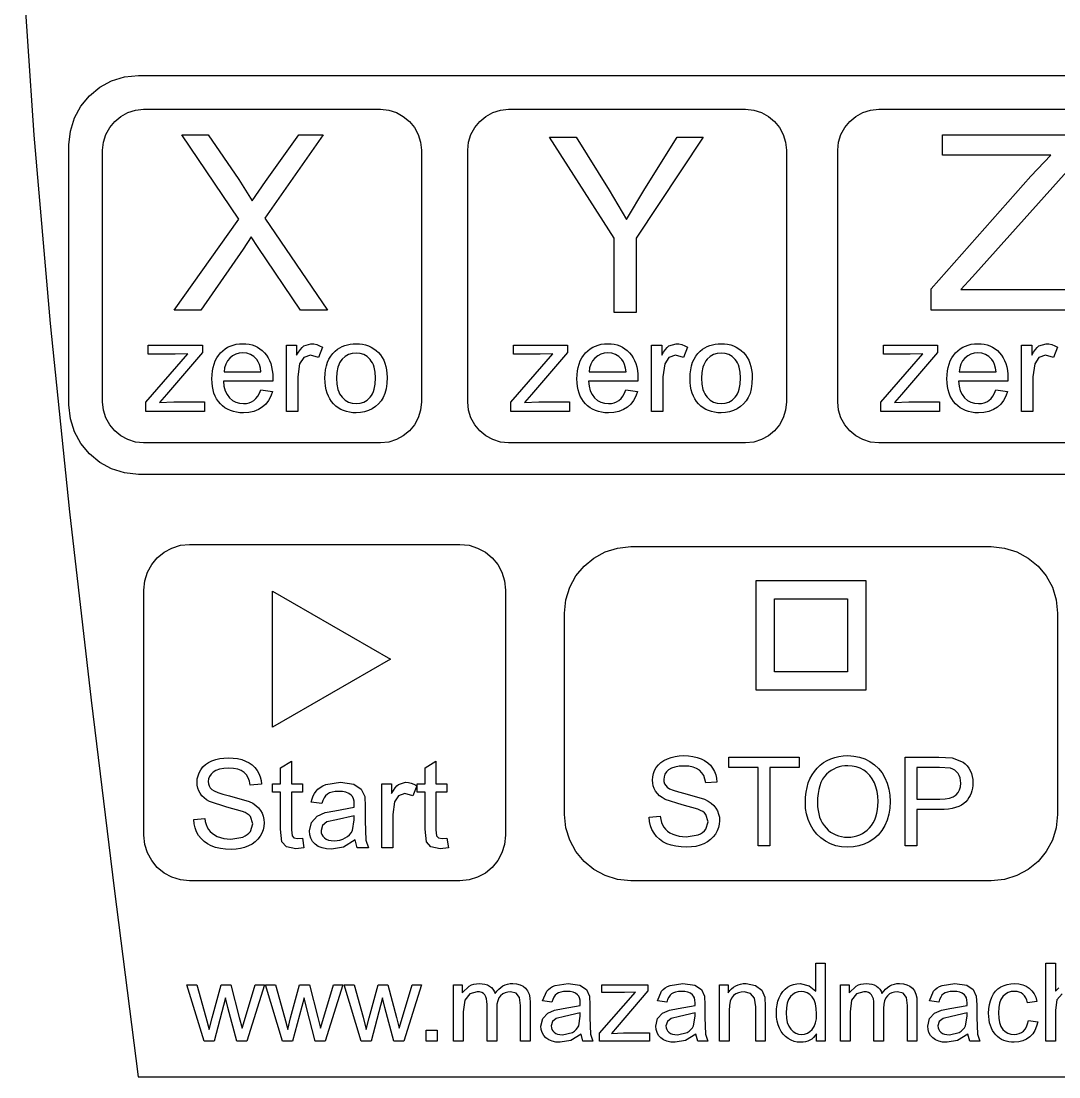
# Model space of a CAD drawing. Extents: x -39 to 30, y -68 to 61.
# Drawn here: x -38.46 to 6.11, y -68.46 to -23.09 of the extents above; entities that cross this region are included whole.
import ezdxf

# ---------------------------------------------------------------- set-up
doc = ezdxf.new("R2010")
doc.units = 0
doc.layers.add('LAYER_1', color=7, linetype='CONTINUOUS')

msp = doc.modelspace()

# ---------------------------------------------------------------- linework, layer by layer
at = {"layer": 'LAYER_1', "color": 250}
msp.add_lwpolyline([(-38.4561, -19.8948), (-37.9136, -27.9886), (-37.21, -36.0823), (-36.3775, -44.1761), (-35.4483, -52.2698), (-34.4547, -60.3636), (-33.4288, -68.4573), (24.5712, -68.4573), (25.5971, -60.3636), (26.5907, -52.2698), (27.5199, -44.1761), (28.3524, -36.0823), (29.056, -27.9886), (29.5985, -19.8948)], dxfattribs=at)
at = {"layer": 'LAYER_1', "color": 253}
msp.add_lwpolyline([(24.7188, -42.5687), (-33.413, -42.5687), (-34.0138, -42.5077), (-34.5742, -42.3328), (-35.0821, -42.0562), (-35.5251, -41.6903), (-35.891, -41.2473), (-36.1675, -40.7395), (-36.3425, -40.179), (-36.4035, -39.5783), (-36.4035, -28.4157), (-36.3425, -27.815), (-36.1675, -27.2546), (-35.891, -26.7467), (-35.5251, -26.3037), (-35.0821, -25.9378), (-34.5742, -25.6613), (-34.0138, -25.4863), (-33.413, -25.4253), (-33.413, -25.4253), (24.7188, -25.4253)], dxfattribs=at)
at = {"layer": 'LAYER_1', "color": 140}
for points in [[(-33.1972, -26.8836), (-23.0232, -26.8836), (-22.6702, -26.9195), (-22.3409, -27.0222), (-22.0425, -27.1848), (-21.7822, -27.3998), (-21.5672, -27.6601), (-21.4046, -27.9585), (-21.3019, -28.2878), (-21.266, -28.6408), (-21.266, -39.4565), (-21.3019, -39.8095), (-21.4046, -40.1388), (-21.5672, -40.4373), (-21.7822, -40.6976), (-22.0425, -40.9126), (-22.3409, -41.0751), (-22.6702, -41.1779), (-23.0232, -41.2138), (-33.1972, -41.2138), (-33.5502, -41.1779), (-33.8796, -41.0751), (-34.178, -40.9126), (-34.4383, -40.6976), (-34.6533, -40.4373), (-34.8159, -40.1388), (-34.9186, -39.8095), (-34.9545, -39.4565), (-34.9545, -28.6408), (-34.9186, -28.2878), (-34.8159, -27.9585), (-34.6533, -27.6601), (-34.4383, -27.3998), (-34.178, -27.1848), (-33.8796, -27.0222), (-33.5502, -26.9195), (-33.1972, -26.8836)], [(-17.5188, -26.8836), (-7.3448, -26.8836), (-6.9918, -26.9195), (-6.6625, -27.0222), (-6.364, -27.1848), (-6.1037, -27.3998), (-5.8887, -27.6601), (-5.7262, -27.9585), (-5.6234, -28.2878), (-5.5875, -28.6408), (-5.5875, -39.4565), (-5.6234, -39.8095), (-5.7262, -40.1388), (-5.8887, -40.4373), (-6.1037, -40.6976), (-6.364, -40.9126), (-6.6625, -41.0751), (-6.9918, -41.1779), (-7.3448, -41.2138), (-17.5188, -41.2138), (-17.8718, -41.1779), (-18.2011, -41.0751), (-18.4996, -40.9126), (-18.7599, -40.6976), (-18.9749, -40.4373), (-19.1374, -40.1388), (-19.2402, -39.8095), (-19.2761, -39.4565), (-19.2761, -28.6408), (-19.2402, -28.2878), (-19.1374, -27.9585), (-18.9749, -27.6601), (-18.7599, -27.3998), (-18.4996, -27.1848), (-18.2011, -27.0222), (-17.8718, -26.9195), (-17.5188, -26.8836)]]:
    msp.add_lwpolyline(points, close=True, dxfattribs=at)
msp.add_lwpolyline([(8.5476, -41.2138), (-1.6264, -41.2138), (-1.9794, -41.1779), (-2.3088, -41.0751), (-2.6072, -40.9126), (-2.8675, -40.6976), (-3.0825, -40.4373), (-3.2451, -40.1388), (-3.3478, -39.8095), (-3.3837, -39.4565), (-3.3837, -28.6408), (-3.3478, -28.2878), (-3.2451, -27.9585), (-3.0825, -27.6601), (-2.8675, -27.3998), (-2.6072, -27.1848), (-2.3088, -27.0222), (-1.9794, -26.9195), (-1.6264, -26.8836), (-1.6264, -26.8836), (8.5476, -26.8836)], dxfattribs=at)
at = {"layer": 'LAYER_1', "color": 250}
for points in [[(-31.887, -35.5123), (-29.1061, -31.6025), (-31.5553, -27.9768), (-30.4212, -27.9768), (-29.1096, -29.9045), (-28.5383, -30.8219), (-27.9653, -29.9817), (-26.528, -27.9768), (-25.4845, -27.9768), (-27.9838, -31.5586), (-25.2935, -35.5123), (-26.4627, -35.5123), (-28.2786, -32.8251), (-28.5735, -32.369), (-28.9186, -32.8987), (-30.7429, -35.5123), (-31.887, -35.5123)], [(-12.9886, -35.6096), (-12.9886, -32.4172), (-15.7586, -28.0741), (-14.6145, -28.0741), (-13.1944, -30.3544), (-12.4601, -31.6226), (-11.6656, -30.2948), (-10.2739, -28.0741), (-9.1649, -28.0741), (-12.0352, -32.4172), (-12.0352, -35.6096), (-12.9886, -35.6096)], [(0.6324, -35.511), (0.6324, -34.5901), (4.9037, -29.7594), (5.7716, -28.8596), (1.1216, -28.8596), (1.1216, -27.9755), (7.0861, -27.9755), (7.0861, -28.8596), (2.4011, -34.0867), (1.9002, -34.627), (7.2259, -34.627), (7.2259, -35.511), (0.6324, -35.511)], [(-33.1046, -39.8635), (-33.1046, -39.4701), (-31.3006, -37.3881), (-31.8412, -37.4045), (-32.9948, -37.4045), (-32.9948, -37.0148), (-30.673, -37.0148), (-30.673, -37.3322), (-32.2172, -39.1381), (-32.5127, -39.4738), (-31.9034, -39.4464), (-30.5852, -39.4464), (-30.5852, -39.8635), (-33.1046, -39.8635)], [(-28.1619, -38.9414), (-27.6624, -39.0072), (-27.7334, -39.2127), (-27.8297, -39.394), (-27.9512, -39.5509), (-28.0979, -39.6833), (-28.2681, -39.7884), (-28.4603, -39.8636), (-28.6746, -39.9088), (-28.9111, -39.9239), (-29.0628, -39.9179), (-29.2065, -39.8999), (-29.3421, -39.8699), (-29.4696, -39.8278), (-29.5891, -39.7738), (-29.7005, -39.7078), (-29.8038, -39.6297), (-29.8991, -39.5397), (-29.9846, -39.4391), (-30.0588, -39.3287), (-30.1215, -39.2086), (-30.1728, -39.0788), (-30.2128, -38.9393), (-30.2413, -38.7902), (-30.2584, -38.6313), (-30.2641, -38.4629), (-30.2584, -38.2888), (-30.2411, -38.1247), (-30.2123, -37.9706), (-30.172, -37.8265), (-30.1202, -37.6924), (-30.0568, -37.5683), (-29.9819, -37.4544), (-29.8954, -37.3505), (-29.7997, -37.2576), (-29.6972, -37.1771), (-29.5877, -37.109), (-29.4715, -37.0533), (-29.3483, -37.01), (-29.2183, -36.9791), (-29.0814, -36.9606), (-28.9377, -36.9544), (-28.7986, -36.9604), (-28.666, -36.9786), (-28.5399, -37.0089), (-28.4203, -37.0513), (-28.3073, -37.1058), (-28.2008, -37.1725), (-28.1008, -37.2513), (-28.0073, -37.3423), (-27.9227, -37.4443), (-27.8493, -37.5562), (-27.7873, -37.6779), (-27.7364, -37.8096), (-27.6969, -37.951), (-27.6686, -38.1024), (-27.6517, -38.2635), (-27.646, -38.4346), (-27.6487, -38.5627), (-29.7701, -38.5627), (-29.7433, -38.7831), (-29.6903, -38.9762), (-29.6108, -39.1418), (-29.5048, -39.2799), (-29.3786, -39.3886), (-29.2375, -39.4664), (-29.0816, -39.5131), (-28.9111, -39.5287), (-28.7835, -39.5199), (-28.6656, -39.4937), (-28.5575, -39.4499), (-28.4592, -39.3887), (-28.3702, -39.3083), (-28.291, -39.2069), (-28.2216, -39.0846), (-28.1619, -38.9414)], [(-27.0577, -39.8635), (-27.0577, -37.0148), (-26.6241, -37.0148), (-26.6241, -37.4512), (-26.5426, -37.3124), (-26.4643, -37.1995), (-26.3889, -37.1124), (-26.3167, -37.0514), (-26.0066, -36.9544), (-25.884, -36.964), (-25.7603, -36.9927), (-25.6356, -37.0405), (-25.5099, -37.1072), (-25.6819, -37.5527), (-26.0332, -37.4539), (-26.3158, -37.5491), (-26.4942, -37.8125), (-26.5747, -38.3751), (-26.5747, -39.8635), (-27.0577, -39.8635)], [(-25.4056, -38.4392), (-25.3987, -38.2483), (-25.3781, -38.0702), (-25.3438, -37.9049), (-25.2957, -37.7523), (-25.2338, -37.6126), (-25.1582, -37.4856), (-25.0688, -37.3714), (-24.9656, -37.27), (-24.8714, -37.196), (-24.7721, -37.1319), (-24.6677, -37.0777), (-24.5583, -37.0333), (-24.4437, -36.9988), (-24.3242, -36.9741), (-24.1996, -36.9593), (-24.07, -36.9544), (-23.9268, -36.9604), (-23.7902, -36.9784), (-23.6603, -37.0084), (-23.537, -37.0505), (-23.4203, -37.1045), (-23.3103, -37.1706), (-23.207, -37.2486), (-23.1103, -37.3387), (-23.0231, -37.439), (-22.9475, -37.5486), (-22.8836, -37.6674), (-22.8312, -37.7954), (-22.7904, -37.9325), (-22.7613, -38.0789), (-22.7438, -38.2343), (-22.738, -38.3989), (-22.7483, -38.6586), (-22.7792, -38.8889), (-22.8306, -39.0899), (-22.9027, -39.2616), (-22.9945, -39.41), (-23.1051, -39.5408), (-23.2345, -39.6542), (-23.3829, -39.7501), (-23.5438, -39.8262), (-23.7121, -39.8805), (-23.8875, -39.9131), (-24.07, -39.9239), (-24.216, -39.9179), (-24.3547, -39.9), (-24.4863, -39.8702), (-24.6107, -39.8284), (-24.728, -39.7746), (-24.8381, -39.7089), (-24.9411, -39.6312), (-25.0369, -39.5415), (-25.1234, -39.4405), (-25.1983, -39.329), (-25.2617, -39.207), (-25.3135, -39.0744), (-25.3538, -38.9313), (-25.3826, -38.7778), (-25.3999, -38.6137), (-25.4056, -38.4392)], [(-17.4261, -39.8635), (-17.4261, -39.4701), (-15.6221, -37.3881), (-16.1627, -37.4045), (-17.3163, -37.4045), (-17.3163, -37.0148), (-14.9945, -37.0148), (-14.9945, -37.3322), (-16.5387, -39.1381), (-16.8342, -39.4738), (-16.2249, -39.4464), (-14.9067, -39.4464), (-14.9067, -39.8635), (-17.4261, -39.8635)], [(-12.4834, -38.9414), (-11.9839, -39.0072), (-12.0549, -39.2127), (-12.1512, -39.394), (-12.2727, -39.5509), (-12.4194, -39.6833), (-12.5896, -39.7884), (-12.7818, -39.8636), (-12.9961, -39.9088), (-13.2326, -39.9239), (-13.3843, -39.9179), (-13.528, -39.8999), (-13.6636, -39.8699), (-13.7911, -39.8278), (-13.9106, -39.7738), (-14.022, -39.7078), (-14.1253, -39.6297), (-14.2206, -39.5397), (-14.3061, -39.4391), (-14.3803, -39.3287), (-14.443, -39.2086), (-14.4943, -39.0788), (-14.5343, -38.9393), (-14.5628, -38.7902), (-14.5799, -38.6313), (-14.5856, -38.4629), (-14.5799, -38.2888), (-14.5626, -38.1247), (-14.5338, -37.9706), (-14.4935, -37.8265), (-14.4417, -37.6924), (-14.3783, -37.5683), (-14.3034, -37.4544), (-14.2169, -37.3505), (-14.1212, -37.2576), (-14.0187, -37.1771), (-13.9092, -37.109), (-13.793, -37.0533), (-13.6698, -37.01), (-13.5398, -36.9791), (-13.4029, -36.9606), (-13.2592, -36.9544), (-13.1201, -36.9604), (-12.9875, -36.9786), (-12.8614, -37.0089), (-12.7418, -37.0513), (-12.6288, -37.1058), (-12.5223, -37.1725), (-12.4223, -37.2513), (-12.3288, -37.3423), (-12.2442, -37.4443), (-12.1708, -37.5562), (-12.1088, -37.6779), (-12.0579, -37.8096), (-12.0184, -37.951), (-11.9901, -38.1024), (-11.9732, -38.2635), (-11.9675, -38.4346), (-11.9702, -38.5627), (-14.0916, -38.5627), (-14.0648, -38.7831), (-14.0118, -38.9762), (-13.9323, -39.1418), (-13.8263, -39.2799), (-13.7001, -39.3886), (-13.559, -39.4664), (-13.4031, -39.5131), (-13.2326, -39.5287), (-13.105, -39.5199), (-12.9871, -39.4937), (-12.879, -39.4499), (-12.7807, -39.3887), (-12.6917, -39.3083), (-12.6125, -39.2069), (-12.5431, -39.0846), (-12.4834, -38.9414)], [(-11.3792, -39.8635), (-11.3792, -37.0148), (-10.9456, -37.0148), (-10.9456, -37.4512), (-10.8641, -37.3124), (-10.7858, -37.1995), (-10.7104, -37.1124), (-10.6382, -37.0514), (-10.3281, -36.9544), (-10.2055, -36.964), (-10.0818, -36.9927), (-9.9571, -37.0405), (-9.8314, -37.1072), (-10.0034, -37.5527), (-10.3547, -37.4539), (-10.6373, -37.5491), (-10.8157, -37.8125), (-10.8962, -38.3751), (-10.8962, -39.8635), (-11.3792, -39.8635)], [(-9.7271, -38.4392), (-9.7202, -38.2483), (-9.6996, -38.0702), (-9.6653, -37.9049), (-9.6172, -37.7523), (-9.5553, -37.6126), (-9.4797, -37.4856), (-9.3903, -37.3714), (-9.2871, -37.27), (-9.1929, -37.196), (-9.0936, -37.1319), (-8.9892, -37.0777), (-8.8798, -37.0333), (-8.7652, -36.9988), (-8.6457, -36.9741), (-8.5211, -36.9593), (-8.3915, -36.9544), (-8.2483, -36.9604), (-8.1117, -36.9784), (-7.9818, -37.0084), (-7.8585, -37.0505), (-7.7418, -37.1045), (-7.6318, -37.1706), (-7.5285, -37.2486), (-7.4318, -37.3387), (-7.3446, -37.439), (-7.269, -37.5486), (-7.2051, -37.6674), (-7.1527, -37.7954), (-7.1119, -37.9325), (-7.0828, -38.0789), (-7.0653, -38.2343), (-7.0595, -38.3989), (-7.0698, -38.6586), (-7.1007, -38.8889), (-7.1521, -39.0899), (-7.2242, -39.2616), (-7.316, -39.41), (-7.4266, -39.5408), (-7.556, -39.6542), (-7.7044, -39.7501), (-7.8653, -39.8262), (-8.0336, -39.8805), (-8.209, -39.9131), (-8.3915, -39.9239), (-8.5375, -39.9179), (-8.6762, -39.9), (-8.8078, -39.8702), (-8.9322, -39.8284), (-9.0495, -39.7746), (-9.1596, -39.7089), (-9.2626, -39.6312), (-9.3584, -39.5415), (-9.4449, -39.4405), (-9.5198, -39.329), (-9.5832, -39.207), (-9.635, -39.0744), (-9.6753, -38.9313), (-9.7041, -38.7778), (-9.7214, -38.6137), (-9.7271, -38.4392)], [(-1.5338, -39.8635), (-1.5338, -39.4701), (0.2702, -37.3881), (-0.2704, -37.4045), (-1.424, -37.4045), (-1.424, -37.0148), (0.8978, -37.0148), (0.8978, -37.3322), (-0.6464, -39.1381), (-0.9419, -39.4738), (-0.3326, -39.4464), (0.9856, -39.4464), (0.9856, -39.8635), (-1.5338, -39.8635)], [(3.4089, -38.9414), (3.9084, -39.0072), (3.8374, -39.2127), (3.7411, -39.394), (3.6196, -39.5509), (3.4729, -39.6833), (3.3028, -39.7884), (3.1106, -39.8636), (2.8962, -39.9088), (2.6597, -39.9239), (2.508, -39.9179), (2.3643, -39.8999), (2.2287, -39.8699), (2.1012, -39.8278), (1.9817, -39.7738), (1.8703, -39.7078), (1.767, -39.6297), (1.6717, -39.5397), (1.5862, -39.4391), (1.512, -39.3287), (1.4493, -39.2086), (1.398, -39.0788), (1.358, -38.9393), (1.3295, -38.7902), (1.3124, -38.6313), (1.3067, -38.4629), (1.3124, -38.2888), (1.3297, -38.1247), (1.3585, -37.9706), (1.3988, -37.8265), (1.4506, -37.6924), (1.514, -37.5683), (1.5889, -37.4544), (1.6754, -37.3505), (1.7711, -37.2576), (1.8736, -37.1771), (1.9831, -37.109), (2.0994, -37.0533), (2.2225, -37.01), (2.3525, -36.9791), (2.4894, -36.9606), (2.6331, -36.9544), (2.7722, -36.9604), (2.9048, -36.9786), (3.0309, -37.0089), (3.1505, -37.0513), (3.2635, -37.1058), (3.37, -37.1725), (3.47, -37.2513), (3.5635, -37.3423), (3.6481, -37.4443), (3.7215, -37.5562), (3.7836, -37.6779), (3.8344, -37.8096), (3.8739, -37.951), (3.9022, -38.1024), (3.9191, -38.2635), (3.9248, -38.4346), (3.9221, -38.5627), (1.8007, -38.5627), (1.8275, -38.7831), (1.8805, -38.9762), (1.96, -39.1418), (2.066, -39.2799), (2.1922, -39.3886), (2.3333, -39.4664), (2.4892, -39.5131), (2.6597, -39.5287), (2.7873, -39.5199), (2.9052, -39.4937), (3.0133, -39.4499), (3.1116, -39.3887), (3.2006, -39.3083), (3.2798, -39.2069), (3.3492, -39.0846), (3.4089, -38.9414)], [(4.5131, -39.8635), (4.5131, -37.0148), (4.9467, -37.0148), (4.9467, -37.4512), (5.0282, -37.3124), (5.1066, -37.1995), (5.1819, -37.1124), (5.2541, -37.0514), (5.5642, -36.9544), (5.6868, -36.964), (5.8105, -36.9927), (5.9352, -37.0405), (6.0609, -37.1072), (5.8889, -37.5527), (5.5376, -37.4539), (5.255, -37.5491), (5.0766, -37.8125), (4.9961, -38.3751), (4.9961, -39.8635), (4.5131, -39.8635)], [(-29.7427, -38.1675), (-28.1564, -38.1675), (-28.1797, -37.999), (-28.2179, -37.8531), (-28.2709, -37.7297), (-28.3385, -37.6286), (-28.4618, -37.5067), (-28.6024, -37.4195), (-28.7602, -37.3671), (-28.9349, -37.3496), (-29.0943, -37.3635), (-29.2403, -37.4052), (-29.3732, -37.4746), (-29.4929, -37.5719), (-29.5929, -37.6925), (-29.6679, -37.8319), (-29.7178, -37.9903), (-29.7427, -38.1675)], [(-24.9116, -38.4401), (-24.8967, -38.696), (-24.8519, -38.9175), (-24.8183, -39.0153), (-24.7773, -39.1045), (-24.7288, -39.1851), (-24.6728, -39.257), (-24.5452, -39.3759), (-24.4023, -39.4608), (-24.2439, -39.5117), (-24.07, -39.5287), (-23.8978, -39.5117), (-23.7406, -39.4607), (-23.5983, -39.3755), (-23.4708, -39.2561), (-23.4148, -39.1834), (-23.3663, -39.1017), (-23.3253, -39.0111), (-23.2917, -38.9116), (-23.2469, -38.6859), (-23.232, -38.4245), (-23.2471, -38.177), (-23.2923, -37.9615), (-23.3261, -37.8658), (-23.3675, -37.7781), (-23.4163, -37.6984), (-23.4726, -37.6268), (-23.6, -37.5079), (-23.7421, -37.423), (-23.8988, -37.3721), (-24.07, -37.3551), (-24.2439, -37.3719), (-24.4023, -37.4225), (-24.5452, -37.5068), (-24.6728, -37.625), (-24.7288, -37.6969), (-24.7773, -37.7773), (-24.8183, -37.8663), (-24.8519, -37.9639), (-24.8967, -38.1849), (-24.9116, -38.4401)], [(-14.0642, -38.1675), (-12.4779, -38.1675), (-12.5012, -37.999), (-12.5394, -37.8531), (-12.5924, -37.7297), (-12.66, -37.6286), (-12.7833, -37.5067), (-12.9239, -37.4195), (-13.0817, -37.3671), (-13.2564, -37.3496), (-13.4158, -37.3635), (-13.5618, -37.4052), (-13.6947, -37.4746), (-13.8144, -37.5719), (-13.9144, -37.6925), (-13.9894, -37.8319), (-14.0393, -37.9903), (-14.0642, -38.1675)], [(-9.2331, -38.4401), (-9.2182, -38.696), (-9.1734, -38.9175), (-9.1398, -39.0153), (-9.0988, -39.1045), (-9.0503, -39.1851), (-8.9943, -39.257), (-8.8667, -39.3759), (-8.7238, -39.4608), (-8.5654, -39.5117), (-8.3915, -39.5287), (-8.2193, -39.5117), (-8.0621, -39.4607), (-7.9198, -39.3755), (-7.7923, -39.2561), (-7.7363, -39.1834), (-7.6878, -39.1017), (-7.6468, -39.0111), (-7.6132, -38.9116), (-7.5684, -38.6859), (-7.5535, -38.4245), (-7.5686, -38.177), (-7.6138, -37.9615), (-7.6476, -37.8658), (-7.689, -37.7781), (-7.7378, -37.6984), (-7.7941, -37.6268), (-7.9215, -37.5079), (-8.0636, -37.423), (-8.2203, -37.3721), (-8.3915, -37.3551), (-8.5654, -37.3719), (-8.7238, -37.4225), (-8.8667, -37.5068), (-8.9943, -37.625), (-9.0503, -37.6969), (-9.0988, -37.7773), (-9.1398, -37.8663), (-9.1734, -37.9639), (-9.2182, -38.1849), (-9.2331, -38.4401)], [(1.8281, -38.1675), (3.4144, -38.1675), (3.3911, -37.999), (3.3529, -37.8531), (3.2999, -37.7297), (3.2323, -37.6286), (3.109, -37.5067), (2.9684, -37.4195), (2.8106, -37.3671), (2.6359, -37.3496), (2.4765, -37.3635), (2.3305, -37.4052), (2.1976, -37.4746), (2.0779, -37.5719), (1.9779, -37.6925), (1.9029, -37.8319), (1.853, -37.9903), (1.8281, -38.1675)]]:
    msp.add_lwpolyline(points, close=True, dxfattribs=at)
at = {"layer": 'LAYER_1', "color": 83}
msp.add_lwpolyline([(-31.2237, -45.5776), (-19.612, -45.5776), (-19.218, -45.6176), (-18.8504, -45.7324), (-18.5173, -45.9138), (-18.2267, -46.1538), (-17.9867, -46.4444), (-17.8053, -46.7775), (-17.6906, -47.145), (-17.6506, -47.539), (-17.6506, -58.0721), (-17.6906, -58.4661), (-17.8053, -58.8337), (-17.9867, -59.1668), (-18.2267, -59.4574), (-18.5173, -59.6974), (-18.8504, -59.8787), (-19.218, -59.9935), (-19.612, -60.0335), (-31.2237, -60.0335), (-31.6177, -59.9935), (-31.9853, -59.8787), (-32.3184, -59.6974), (-32.609, -59.4574), (-32.849, -59.1668), (-33.0303, -58.8337), (-33.1451, -58.4661), (-33.1851, -58.0721), (-33.1851, -47.539), (-33.1451, -47.145), (-33.0303, -46.7775), (-32.849, -46.4444), (-32.609, -46.1538), (-32.3184, -45.9138), (-31.9853, -45.7324), (-31.6177, -45.6176), (-31.2237, -45.5776)], close=True, dxfattribs=at)
at = {"layer": 'LAYER_1', "color": 12}
msp.add_lwpolyline([(-12.2671, -45.6744), (3.2052, -45.6744), (3.7783, -45.7326), (4.3129, -45.8995), (4.7973, -46.1632), (5.2199, -46.5123), (5.569, -46.9348), (5.8328, -47.4193), (5.9997, -47.9539), (6.0579, -48.5269), (6.0579, -57.181), (5.9997, -57.754), (5.8328, -58.2886), (5.569, -58.7731), (5.2199, -59.1956), (4.7973, -59.5447), (4.3129, -59.8084), (3.7783, -59.9753), (3.2052, -60.0335), (-12.2671, -60.0335), (-12.8401, -59.9753), (-13.3746, -59.8084), (-13.8591, -59.5447), (-14.2817, -59.1956), (-14.6307, -58.7731), (-14.8945, -58.2886), (-15.0614, -57.754), (-15.1196, -57.181), (-15.1196, -48.5269), (-15.0614, -47.9539), (-14.8945, -47.4193), (-14.6307, -46.9348), (-14.2817, -46.5123), (-13.8591, -46.1632), (-13.3746, -45.8995), (-12.8401, -45.7326), (-12.2671, -45.6744)], close=True, dxfattribs=at)
at = {"layer": 'LAYER_1', "color": 7}
for points in [[(-6.8857, -47.1332), (-2.176, -47.1332), (-2.176, -51.843), (-6.8857, -51.843), (-6.8857, -47.1332)], [(-27.6597, -47.5826), (-22.5883, -50.5088), (-27.6597, -53.4326), (-27.6597, -47.5826)], [(-6.1008, -47.9182), (-2.961, -47.9182), (-2.961, -51.058), (-6.1008, -51.058), (-6.1008, -47.9182)], [(-31.0439, -57.3961), (-30.5707, -57.3535), (-30.5485, -57.4906), (-30.5149, -57.6148), (-30.4701, -57.7262), (-30.4139, -57.8249), (-30.3436, -57.9123), (-30.2564, -57.9911), (-30.1522, -58.0612), (-30.0311, -58.1227), (-29.8974, -58.1722), (-29.7554, -58.2076), (-29.6053, -58.229), (-29.4471, -58.2361), (-28.9385, -58.1501), (-28.8353, -58.1029), (-28.7463, -58.0478), (-28.6715, -57.9847), (-28.6107, -57.9136), (-28.5025, -57.5875), (-28.6062, -57.2755), (-28.6665, -57.2117), (-28.7438, -57.1531), (-28.838, -57.0997), (-28.9492, -57.0514), (-29.627, -56.8662), (-30.3616, -56.6287), (-30.4891, -56.5526), (-30.599, -56.468), (-30.6915, -56.3748), (-30.7666, -56.2733), (-30.8253, -56.1644), (-30.8671, -56.0489), (-30.8921, -55.9272), (-30.9004, -55.7993), (-30.8901, -55.6569), (-30.8593, -55.5195), (-30.808, -55.387), (-30.7364, -55.2596), (-30.6454, -55.1417), (-30.5355, -55.0389), (-30.4067, -54.9512), (-30.2588, -54.8786), (-30.0975, -54.8216), (-29.9273, -54.7809), (-29.7483, -54.7565), (-29.5606, -54.7483), (-29.3554, -54.7568), (-29.1626, -54.7823), (-28.9823, -54.825), (-28.8145, -54.8848), (-28.6623, -54.9607), (-28.5287, -55.053), (-28.4137, -55.1614), (-28.3174, -55.2862), (-28.2404, -55.423), (-28.1837, -55.5686), (-28.147, -55.723), (-28.1304, -55.8861), (-28.6142, -55.9233), (-28.6451, -55.7542), (-28.6993, -55.6071), (-28.7767, -55.4821), (-28.8774, -55.3793), (-29.0031, -55.2985), (-29.1557, -55.2409), (-29.3351, -55.2064), (-29.5411, -55.1949), (-29.7542, -55.2054), (-29.9364, -55.2368), (-30.0875, -55.2891), (-30.2074, -55.3624), (-30.2988, -55.4505), (-30.3642, -55.5472), (-30.4035, -55.6525), (-30.4166, -55.7665), (-30.4073, -55.8644), (-30.3795, -55.9533), (-30.3332, -56.0332), (-30.2686, -56.1041), (-30.1664, -56.1705), (-30.0059, -56.238), (-29.7869, -56.3064), (-29.5092, -56.3753), (-28.6665, -56.618), (-28.5117, -56.6995), (-28.3783, -56.7911), (-28.2665, -56.8929), (-28.1765, -57.0053), (-28.1073, -57.1267), (-28.058, -57.2571), (-28.0285, -57.3965), (-28.0187, -57.5449), (-28.0295, -57.6946), (-28.062, -57.8397), (-28.1163, -57.9802), (-28.1924, -58.1165), (-28.2888, -58.2433), (-28.404, -58.3551), (-28.5381, -58.4519), (-28.6913, -58.5338), (-28.8591, -58.599), (-29.0371, -58.6455), (-29.2254, -58.6734), (-29.4241, -58.6827), (-29.6715, -58.6732), (-29.898, -58.6449), (-30.1035, -58.5979), (-30.2881, -58.5321), (-30.4533, -58.4475), (-30.5993, -58.3439), (-30.7265, -58.2212), (-30.8348, -58.0793), (-30.9225, -57.9234), (-30.9865, -57.7576), (-31.0269, -57.5818), (-31.0439, -57.3961)], [(-11.4842, -57.3022), (-11.011, -57.2596), (-10.9888, -57.3967), (-10.9552, -57.5209), (-10.9104, -57.6323), (-10.8542, -57.731), (-10.7839, -57.8184), (-10.6967, -57.8972), (-10.5925, -57.9673), (-10.4714, -58.0288), (-10.3377, -58.0783), (-10.1957, -58.1137), (-10.0456, -58.1351), (-9.8874, -58.1422), (-9.3788, -58.0562), (-9.2756, -58.009), (-9.1866, -57.9539), (-9.1118, -57.8908), (-9.051, -57.8197), (-8.9428, -57.4936), (-9.0465, -57.1816), (-9.1068, -57.1178), (-9.1841, -57.0592), (-9.2783, -57.0058), (-9.3895, -56.9575), (-10.0673, -56.7723), (-10.8019, -56.5348), (-10.9294, -56.4587), (-11.0393, -56.3741), (-11.1318, -56.2809), (-11.2069, -56.1794), (-11.2656, -56.0705), (-11.3074, -55.955), (-11.3324, -55.8333), (-11.3407, -55.7054), (-11.3304, -55.563), (-11.2996, -55.4256), (-11.2483, -55.2931), (-11.1767, -55.1657), (-11.0857, -55.0478), (-10.9758, -54.945), (-10.847, -54.8573), (-10.6991, -54.7847), (-10.5378, -54.7277), (-10.3676, -54.687), (-10.1886, -54.6626), (-10.0009, -54.6544), (-9.7957, -54.6629), (-9.6029, -54.6884), (-9.4226, -54.7311), (-9.2548, -54.7909), (-9.1026, -54.8668), (-8.969, -54.9591), (-8.854, -55.0675), (-8.7577, -55.1923), (-8.6807, -55.3291), (-8.624, -55.4747), (-8.5873, -55.6291), (-8.5707, -55.7922), (-9.0545, -55.8294), (-9.0854, -55.6603), (-9.1396, -55.5132), (-9.217, -55.3882), (-9.3177, -55.2854), (-9.4434, -55.2046), (-9.596, -55.147), (-9.7754, -55.1125), (-9.9814, -55.101), (-10.1945, -55.1115), (-10.3767, -55.1429), (-10.5278, -55.1952), (-10.6477, -55.2685), (-10.7391, -55.3566), (-10.8045, -55.4533), (-10.8438, -55.5586), (-10.8569, -55.6726), (-10.8476, -55.7705), (-10.8198, -55.8594), (-10.7735, -55.9393), (-10.7089, -56.0102), (-10.6067, -56.0766), (-10.4462, -56.1441), (-10.2272, -56.2125), (-9.9495, -56.2814), (-9.1068, -56.5241), (-8.952, -56.6056), (-8.8186, -56.6972), (-8.7068, -56.799), (-8.6168, -56.9114), (-8.5476, -57.0328), (-8.4983, -57.1632), (-8.4688, -57.3026), (-8.459, -57.451), (-8.4698, -57.6007), (-8.5023, -57.7458), (-8.5566, -57.8863), (-8.6327, -58.0226), (-8.7291, -58.1494), (-8.8443, -58.2612), (-8.9784, -58.358), (-9.1316, -58.4399), (-9.2994, -58.5051), (-9.4774, -58.5516), (-9.6657, -58.5795), (-9.8644, -58.5888), (-10.1118, -58.5793), (-10.3383, -58.551), (-10.5438, -58.504), (-10.7284, -58.4382), (-10.8936, -58.3536), (-11.0396, -58.25), (-11.1668, -58.1273), (-11.2751, -57.9854), (-11.3628, -57.8295), (-11.4268, -57.6637), (-11.4672, -57.4879), (-11.4842, -57.3022)], [(-6.8056, -58.525), (-6.8056, -55.1648), (-8.0603, -55.1648), (-8.0603, -54.7182), (-5.0457, -54.7182), (-5.0457, -55.1648), (-6.3005, -55.1648), (-6.3005, -58.525), (-6.8056, -58.525)], [(-4.7755, -56.6721), (-4.7675, -56.4419), (-4.7436, -56.2245), (-4.7038, -56.02), (-4.648, -55.8282), (-4.5764, -55.6493), (-4.4888, -55.4833), (-4.3853, -55.33), (-4.266, -55.1897), (-4.1341, -55.0642), (-3.993, -54.9554), (-3.8427, -54.8634), (-3.6831, -54.7881), (-3.5142, -54.7296), (-3.336, -54.6878), (-3.1486, -54.6628), (-2.9519, -54.6544), (-2.6947, -54.6702), (-2.4506, -54.7174), (-2.2194, -54.7961), (-2.0011, -54.9061), (-1.8022, -55.0442), (-1.6284, -55.2072), (-1.4796, -55.3951), (-1.356, -55.6079), (-1.2588, -55.8402), (-1.1893, -56.0876), (-1.1475, -56.3502), (-1.1336, -56.6278), (-1.1482, -56.9094), (-1.1921, -57.1759), (-1.2651, -57.4271), (-1.3675, -57.6628), (-1.4966, -57.8775), (-1.65, -58.0642), (-1.8276, -58.2231), (-2.0294, -58.354), (-2.2482, -58.4568), (-2.4753, -58.5302), (-2.7108, -58.5742), (-2.9545, -58.5888), (-3.2164, -58.5725), (-3.4638, -58.5238), (-3.697, -58.4427), (-3.916, -58.3292), (-4.1147, -58.1878), (-4.2879, -58.0227), (-4.4356, -57.8339), (-4.5575, -57.6212), (-4.6529, -57.3939), (-4.721, -57.1599), (-4.7619, -56.9193), (-4.7755, -56.6721)], [(-0.4858, -58.525), (-0.4858, -54.7182), (0.9515, -54.7182), (1.531, -54.7546), (2.0015, -54.9318), (2.0919, -55.0041), (2.173, -55.0893), (2.2447, -55.1875), (2.3072, -55.2986), (2.3577, -55.4193), (2.3937, -55.5459), (2.4152, -55.6785), (2.4224, -55.817), (2.4176, -55.9357), (2.4031, -56.0498), (2.379, -56.1592), (2.3452, -56.2641), (2.3017, -56.3643), (2.2486, -56.4598), (2.1857, -56.5506), (2.1132, -56.6367), (2.0283, -56.7155), (1.9276, -56.7838), (1.8113, -56.8415), (1.6794, -56.8887), (1.5319, -56.9254), (1.3687, -56.9516), (1.19, -56.9673), (0.9958, -56.9725), (0.0193, -56.9725), (0.0193, -58.525), (-0.4858, -58.525)], [(-26.3759, -58.2015), (-26.3121, -58.6145), (-26.6639, -58.6561), (-27.0582, -58.5755), (-27.2549, -58.3637), (-27.3116, -57.8108), (-27.3116, -56.2211), (-27.6572, -56.2211), (-27.6572, -55.8595), (-27.3116, -55.8595), (-27.3116, -55.1772), (-26.8438, -54.8963), (-26.8438, -55.8595), (-26.3759, -55.8595), (-26.3759, -56.2211), (-26.8438, -56.2211), (-26.8438, -57.8373), (-26.819, -58.0952), (-26.7392, -58.1865), (-26.5797, -58.2201), (-26.3759, -58.2015)], [(-20.1712, -58.2015), (-20.1074, -58.6145), (-20.4592, -58.6561), (-20.8535, -58.5755), (-21.0502, -58.3637), (-21.1069, -57.8108), (-21.1069, -56.2211), (-21.4525, -56.2211), (-21.4525, -55.8595), (-21.1069, -55.8595), (-21.1069, -55.1772), (-20.6391, -54.8963), (-20.6391, -55.8595), (-20.1712, -55.8595), (-20.1712, -56.2211), (-20.6391, -56.2211), (-20.6391, -57.8373), (-20.6143, -58.0952), (-20.5345, -58.1865), (-20.375, -58.2201), (-20.1712, -58.2015)], [(-4.2545, -56.681), (-4.2487, -56.8482), (-4.2314, -57.0063), (-4.2025, -57.1553), (-4.1621, -57.2951), (-4.1101, -57.4257), (-4.0466, -57.5473), (-3.9716, -57.6597), (-3.885, -57.7629), (-3.7897, -57.8554), (-3.6884, -57.9357), (-3.5813, -58.0036), (-3.4683, -58.0592), (-3.3494, -58.1025), (-3.2245, -58.1334), (-3.0938, -58.1519), (-2.9572, -58.1581), (-2.8182, -58.1519), (-2.6855, -58.1332), (-2.5592, -58.102), (-2.4391, -58.0584), (-2.3254, -58.0024), (-2.2179, -57.9338), (-2.1165, -57.8528), (-2.0214, -57.7594), (-1.9354, -57.6545), (-1.8609, -57.5391), (-1.7979, -57.4133), (-1.7463, -57.2769), (-1.7062, -57.1301), (-1.6775, -56.9729), (-1.6603, -56.8051), (-1.6546, -56.6269), (-1.6644, -56.4023), (-1.6938, -56.1924), (-1.7428, -55.9973), (-1.8114, -55.817), (-1.899, -55.6539), (-2.0047, -55.5101), (-2.1286, -55.3857), (-2.2704, -55.2809), (-2.4265, -55.1977), (-2.5915, -55.1381), (-2.7658, -55.1023), (-2.9492, -55.0904), (-3.0805, -55.0961), (-3.2071, -55.1133), (-3.329, -55.142), (-3.4463, -55.1821), (-3.559, -55.2337), (-3.667, -55.2968), (-3.7703, -55.3713), (-3.869, -55.4573), (-3.9594, -55.5566), (-4.0377, -55.6713), (-4.1039, -55.8012), (-4.1581, -55.9465), (-4.2003, -56.1071), (-4.2304, -56.283), (-4.2485, -56.4743), (-4.2545, -56.681)], [(0.0193, -56.5259), (1.0029, -56.5259), (1.2296, -56.5146), (1.4206, -56.4806), (1.5762, -56.4239), (1.6967, -56.3443), (1.7863, -56.2441), (1.8502, -56.1254), (1.8886, -55.9881), (1.9014, -55.8321), (1.8939, -55.7173), (1.8714, -55.6109), (1.8337, -55.513), (1.7809, -55.4236), (1.7156, -55.3457), (1.6408, -55.2821), (1.5565, -55.233), (1.4628, -55.1985), (0.9931, -55.1648), (0.0193, -55.1648), (0.0193, -56.5259)], [(-24.1118, -58.2733), (-24.6134, -58.5861), (-25.13, -58.6774), (-25.3441, -58.6636), (-25.5321, -58.6221), (-25.6937, -58.5529), (-25.8291, -58.4559), (-25.9361, -58.3378), (-26.0126, -58.2041), (-26.0584, -58.055), (-26.0737, -57.8905), (-25.9815, -57.521), (-25.7396, -57.2534), (-25.4029, -57.1001), (-24.9864, -57.0301), (-24.1517, -56.8697), (-24.1491, -56.7483), (-24.1574, -56.6166), (-24.1823, -56.5058), (-24.2239, -56.4159), (-24.282, -56.3469), (-24.3827, -56.2778), (-24.5052, -56.2285), (-24.6494, -56.199), (-24.8154, -56.1892), (-24.9701, -56.1965), (-25.1031, -56.2183), (-25.2143, -56.2546), (-25.3037, -56.3052), (-25.3775, -56.3742), (-25.4408, -56.4655), (-25.4938, -56.5793), (-25.5367, -56.7155), (-25.9939, -56.6517), (-25.9577, -56.5118), (-25.9114, -56.386), (-25.855, -56.2743), (-25.7884, -56.1768), (-25.7086, -56.0917), (-25.6129, -56.0171), (-25.5013, -55.9527), (-25.3737, -55.8985), (-24.7463, -55.801), (-24.1703, -55.8843), (-23.8451, -56.0935), (-23.6989, -56.4125), (-23.6759, -56.8422), (-23.6759, -57.4625), (-23.6466, -58.2857), (-23.5323, -58.6189), (-24.0215, -58.6189), (-24.1118, -58.2733)], [(-22.9625, -58.6189), (-22.9625, -55.8595), (-22.5425, -55.8595), (-22.5425, -56.2822), (-22.4636, -56.1478), (-22.3877, -56.0384), (-22.3147, -55.9541), (-22.2448, -55.895), (-21.9444, -55.801), (-21.8256, -55.8103), (-21.7058, -55.8381), (-21.585, -55.8844), (-21.4632, -55.949), (-21.6298, -56.3806), (-21.9701, -56.2849), (-22.2439, -56.377), (-22.4167, -56.6322), (-22.4946, -57.1772), (-22.4946, -58.6189), (-22.9625, -58.6189)], [(-24.1491, -57.2366), (-24.9147, -57.412), (-25.324, -57.5051), (-25.5084, -57.6557), (-25.5739, -57.8772), (-25.5651, -57.9659), (-25.5386, -58.0472), (-25.4943, -58.1207), (-25.4322, -58.1865), (-25.3529, -58.2406), (-25.2574, -58.2794), (-25.1455, -58.3027), (-25.0174, -58.3105), (-24.8862, -58.3032), (-24.7623, -58.2812), (-24.6456, -58.2444), (-24.5363, -58.1927), (-24.4381, -58.1287), (-24.3538, -58.0539), (-24.2833, -57.9683), (-24.227, -57.8719), (-24.1517, -57.4067), (-24.1491, -57.2366)], [(-4.3009, -66.9201), (-4.3009, -66.6127), (-4.3618, -66.6967), (-4.4295, -66.7695), (-4.5039, -66.8312), (-4.5852, -66.8817), (-4.6732, -66.921), (-4.768, -66.949), (-4.8696, -66.9659), (-4.978, -66.9715), (-5.1198, -66.9616), (-5.2558, -66.9317), (-5.3857, -66.8818), (-5.5096, -66.8119), (-5.6241, -66.7245), (-5.725, -66.6212), (-5.8124, -66.5022), (-5.8862, -66.3675), (-5.9444, -66.2193), (-5.986, -66.0604), (-6.011, -65.8909), (-6.0193, -65.7107), (-6.0117, -65.534), (-5.989, -65.3657), (-5.9513, -65.2057), (-5.8987, -65.0539), (-5.8305, -64.9153), (-5.7474, -64.7937), (-5.6492, -64.6894), (-5.536, -64.6025), (-5.412, -64.5336), (-5.2806, -64.4845), (-5.1421, -64.4551), (-4.9967, -64.4453), (-4.6068, -64.5379), (-4.3289, -64.7791), (-4.3289, -63.5767), (-3.918, -63.5767), (-3.918, -66.9201), (-4.3009, -66.9201)], [(-30.6012, -66.9201), (-31.3335, -64.4966), (-30.9039, -64.4966), (-30.5171, -65.8951), (-30.3802, -66.4158), (-30.2549, -65.9162), (-29.8712, -64.4966), (-29.4502, -64.4966), (-29.0852, -65.9037), (-28.9661, -66.3652), (-28.8268, -65.8975), (-28.4081, -64.4966), (-28.0088, -64.4966), (-28.7692, -66.9201), (-29.1941, -66.9201), (-29.5786, -65.4702), (-29.6759, -65.0554), (-30.1662, -66.9201), (-30.6012, -66.9201)], [(-27.229, -66.9201), (-27.9613, -64.4966), (-27.5317, -64.4966), (-27.1449, -65.8951), (-27.008, -66.4158), (-26.8827, -65.9162), (-26.499, -64.4966), (-26.078, -64.4966), (-25.713, -65.9037), (-25.5939, -66.3652), (-25.4546, -65.8975), (-25.0359, -64.4966), (-24.6366, -64.4966), (-25.397, -66.9201), (-25.8219, -66.9201), (-26.2064, -65.4702), (-26.3037, -65.0554), (-26.794, -66.9201), (-27.229, -66.9201)], [(-23.8568, -66.9201), (-24.5891, -64.4966), (-24.1595, -64.4966), (-23.7727, -65.8951), (-23.6358, -66.4158), (-23.5105, -65.9162), (-23.1268, -64.4966), (-22.7058, -64.4966), (-22.3408, -65.9037), (-22.2217, -66.3652), (-22.0824, -65.8975), (-21.6637, -64.4966), (-21.2644, -64.4966), (-22.0248, -66.9201), (-22.4497, -66.9201), (-22.8342, -65.4702), (-22.9315, -65.0554), (-23.4218, -66.9201), (-23.8568, -66.9201)], [(-19.8807, -66.9201), (-19.8807, -64.4966), (-19.5118, -64.4966), (-19.5118, -64.8391), (-19.2091, -64.5534), (-19.1113, -64.506), (-19.007, -64.4722), (-18.8962, -64.452), (-18.7787, -64.4453), (-18.6504, -64.4523), (-18.5342, -64.4732), (-18.4301, -64.508), (-18.3382, -64.5566), (-18.2587, -64.618), (-18.1918, -64.6904), (-18.1376, -64.7739), (-18.0962, -64.8686), (-18.0212, -64.7693), (-17.9408, -64.6833), (-17.855, -64.6105), (-17.7639, -64.551), (-17.6674, -64.5047), (-17.5654, -64.4717), (-17.458, -64.4519), (-17.3452, -64.4453), (-17.1746, -64.4577), (-17.0249, -64.495), (-16.8962, -64.5572), (-16.7887, -64.6445), (-16.7034, -64.7577), (-16.6423, -64.8978), (-16.6056, -65.0648), (-16.5934, -65.2585), (-16.5934, -66.9201), (-17.0043, -66.9201), (-17.0043, -65.3947), (-17.0448, -65.0406), (-17.1903, -64.8663), (-17.437, -64.8001), (-17.5599, -64.8108), (-17.6718, -64.8427), (-17.7727, -64.8957), (-17.8627, -64.9698), (-17.9367, -65.0677), (-17.9895, -65.191), (-18.0211, -65.3397), (-18.0316, -65.5138), (-18.0316, -66.9201), (-18.4425, -66.9201), (-18.4425, -65.3473), (-18.4488, -65.2192), (-18.4676, -65.108), (-18.499, -65.014), (-18.5429, -64.9371), (-18.6011, -64.8773), (-18.6753, -64.8345), (-18.7654, -64.8087), (-18.8713, -64.8001), (-19.1912, -64.8912), (-19.4044, -65.1581), (-19.4698, -65.664), (-19.4698, -66.9201), (-19.8807, -66.9201)], [(-14.4081, -66.6166), (-14.8485, -66.8913), (-15.3023, -66.9715), (-15.4904, -66.9594), (-15.6554, -66.923), (-15.7974, -66.8622), (-15.9163, -66.7769), (-16.0103, -66.6732), (-16.0774, -66.5558), (-16.1177, -66.4248), (-16.1311, -66.2804), (-16.0502, -65.9558), (-15.8377, -65.7208), (-15.542, -65.5862), (-15.1762, -65.5247), (-14.4431, -65.3838), (-14.4407, -65.2772), (-14.448, -65.1615), (-14.4699, -65.0642), (-14.5064, -64.9853), (-14.5575, -64.9247), (-14.6459, -64.864), (-14.7535, -64.8207), (-14.8802, -64.7947), (-15.026, -64.7861), (-15.1619, -64.7925), (-15.2787, -64.8117), (-15.3763, -64.8436), (-15.4548, -64.8881), (-15.5196, -64.9487), (-15.5752, -65.0288), (-15.6218, -65.1287), (-15.6595, -65.2484), (-16.0611, -65.1924), (-15.8805, -64.7752), (-15.8105, -64.7005), (-15.7264, -64.635), (-15.6283, -64.5785), (-15.5163, -64.5309), (-14.9653, -64.4453), (-14.4594, -64.5184), (-14.1738, -64.7021), (-14.0454, -64.9823), (-14.0252, -65.3597), (-14.0252, -65.9045), (-13.9995, -66.6275), (-13.8991, -66.9201), (-14.3287, -66.9201), (-14.4081, -66.6166)], [(-13.6111, -66.9201), (-13.6111, -66.5855), (-12.0764, -64.8142), (-12.5364, -64.8282), (-13.5178, -64.8282), (-13.5178, -64.4966), (-11.5426, -64.4966), (-11.5426, -64.7667), (-12.8562, -66.3029), (-13.1076, -66.5886), (-12.5893, -66.5652), (-11.4678, -66.5652), (-11.4678, -66.9201), (-13.6111, -66.9201)], [(-9.4763, -66.6166), (-9.9167, -66.8913), (-10.3705, -66.9715), (-10.5586, -66.9594), (-10.7236, -66.923), (-10.8656, -66.8622), (-10.9845, -66.7769), (-11.0785, -66.6732), (-11.1456, -66.5558), (-11.1859, -66.4248), (-11.1993, -66.2804), (-11.1184, -65.9558), (-10.9059, -65.7208), (-10.6102, -65.5862), (-10.2444, -65.5247), (-9.5113, -65.3838), (-9.5089, -65.2772), (-9.5162, -65.1615), (-9.5381, -65.0642), (-9.5746, -64.9853), (-9.6257, -64.9247), (-9.7141, -64.864), (-9.8217, -64.8207), (-9.9484, -64.7947), (-10.0942, -64.7861), (-10.2301, -64.7925), (-10.3469, -64.8117), (-10.4445, -64.8436), (-10.523, -64.8881), (-10.5878, -64.9487), (-10.6434, -65.0288), (-10.69, -65.1287), (-10.7277, -65.2484), (-11.1293, -65.1924), (-10.9487, -64.7752), (-10.8787, -64.7005), (-10.7946, -64.635), (-10.6965, -64.5785), (-10.5845, -64.5309), (-10.0335, -64.4453), (-9.5276, -64.5184), (-9.242, -64.7021), (-9.1136, -64.9823), (-9.0934, -65.3597), (-9.0934, -65.9045), (-9.0677, -66.6275), (-8.9673, -66.9201), (-9.3969, -66.9201), (-9.4763, -66.6166)], [(-8.4622, -66.9201), (-8.4622, -64.4966), (-8.0933, -64.4966), (-8.0933, -64.8406), (-8.0231, -64.7479), (-7.9454, -64.6675), (-7.8603, -64.5996), (-7.7677, -64.544), (-7.6678, -64.5008), (-7.5605, -64.47), (-7.4457, -64.4515), (-7.3236, -64.4453), (-6.9213, -64.5239), (-6.6466, -64.7301), (-6.5189, -65.0328), (-6.4964, -65.4321), (-6.4964, -66.9201), (-6.9073, -66.9201), (-6.9073, -65.4477), (-6.9547, -65.0725), (-7.1244, -64.8741), (-7.41, -64.8001), (-7.5362, -64.8105), (-7.6535, -64.8417), (-7.7618, -64.8937), (-7.8614, -64.9667), (-7.9446, -65.0684), (-8.0039, -65.2076), (-8.0395, -65.3841), (-8.0513, -65.5979), (-8.0513, -66.9201), (-8.4622, -66.9201)], [(-5.5991, -65.7115), (-5.5868, -65.9291), (-5.55, -66.1173), (-5.4884, -66.2761), (-5.4022, -66.4057), (-5.2996, -66.5062), (-5.188, -66.578), (-5.0676, -66.621), (-4.9383, -66.6353), (-4.8086, -66.6216), (-4.689, -66.5804), (-4.5794, -66.5118), (-4.4799, -66.4158), (-4.3976, -66.2916), (-4.3388, -66.1385), (-4.3034, -65.9566), (-4.2916, -65.7457), (-4.3036, -65.5146), (-4.3396, -65.3162), (-4.3996, -65.1507), (-4.4838, -65.0181), (-4.5852, -64.9165), (-4.6979, -64.844), (-4.8219, -64.8006), (-4.957, -64.7861), (-5.0885, -64.8), (-5.2087, -64.8417), (-5.3176, -64.9112), (-5.4154, -65.0087), (-5.4957, -65.1363), (-5.5531, -65.2959), (-5.5876, -65.4876), (-5.5991, -65.7115)], [(-3.2682, -66.9201), (-3.2682, -64.4966), (-2.8993, -64.4966), (-2.8993, -64.8391), (-2.5966, -64.5534), (-2.4988, -64.506), (-2.3945, -64.4722), (-2.2837, -64.452), (-2.1662, -64.4453), (-2.0379, -64.4523), (-1.9217, -64.4732), (-1.8176, -64.508), (-1.7257, -64.5566), (-1.6462, -64.618), (-1.5793, -64.6904), (-1.5251, -64.7739), (-1.4837, -64.8686), (-1.4087, -64.7693), (-1.3283, -64.6833), (-1.2425, -64.6105), (-1.1514, -64.551), (-1.0549, -64.5047), (-0.9529, -64.4717), (-0.8455, -64.4519), (-0.7327, -64.4453), (-0.5621, -64.4577), (-0.4124, -64.495), (-0.2837, -64.5572), (-0.1762, -64.6445), (-0.0909, -64.7577), (-0.0298, -64.8978), (0.0069, -65.0648), (0.0191, -65.2585), (0.0191, -66.9201), (-0.3918, -66.9201), (-0.3918, -65.3947), (-0.4323, -65.0406), (-0.5778, -64.8663), (-0.8245, -64.8001), (-0.9474, -64.8108), (-1.0593, -64.8427), (-1.1602, -64.8957), (-1.2502, -64.9698), (-1.3242, -65.0677), (-1.377, -65.191), (-1.4086, -65.3397), (-1.4191, -65.5138), (-1.4191, -66.9201), (-1.83, -66.9201), (-1.83, -65.3473), (-1.8363, -65.2192), (-1.8551, -65.108), (-1.8865, -65.014), (-1.9304, -64.9371), (-1.9886, -64.8773), (-2.0628, -64.8345), (-2.1529, -64.8087), (-2.2588, -64.8001), (-2.5787, -64.8912), (-2.7919, -65.1581), (-2.8573, -65.664), (-2.8573, -66.9201), (-3.2682, -66.9201)], [(2.2044, -66.6166), (1.764, -66.8913), (1.3102, -66.9715), (1.1221, -66.9594), (0.9571, -66.923), (0.8151, -66.8622), (0.6962, -66.7769), (0.6022, -66.6732), (0.5351, -66.5558), (0.4948, -66.4248), (0.4814, -66.2804), (0.5623, -65.9558), (0.7748, -65.7208), (1.0705, -65.5862), (1.4363, -65.5247), (2.1694, -65.3838), (2.1718, -65.2772), (2.1645, -65.1615), (2.1426, -65.0642), (2.1061, -64.9853), (2.055, -64.9247), (1.9666, -64.864), (1.859, -64.8207), (1.7323, -64.7947), (1.5865, -64.7861), (1.4507, -64.7925), (1.3339, -64.8117), (1.2362, -64.8436), (1.1577, -64.8881), (1.0929, -64.9487), (1.0373, -65.0288), (0.9907, -65.1287), (0.953, -65.2484), (0.5514, -65.1924), (0.732, -64.7752), (0.802, -64.7005), (0.8861, -64.635), (0.9842, -64.5785), (1.0962, -64.5309), (1.6472, -64.4453), (2.1531, -64.5184), (2.4387, -64.7021), (2.5671, -64.9823), (2.5873, -65.3597), (2.5873, -65.9045), (2.613, -66.6275), (2.7134, -66.9201), (2.2838, -66.9201), (2.2044, -66.6166)], [(4.8014, -66.0329), (5.203, -66.0889), (5.157, -66.2848), (5.0855, -66.458), (4.9883, -66.6088), (4.8653, -66.7372), (4.7214, -66.8398), (4.5619, -66.913), (4.387, -66.9569), (4.1967, -66.9715), (4.0757, -66.9664), (3.9608, -66.9512), (3.8519, -66.9259), (3.7491, -66.8904), (3.6524, -66.8447), (3.5618, -66.7889), (3.4774, -66.723), (3.399, -66.6469), (3.3282, -66.5614), (3.2668, -66.4671), (3.2149, -66.3641), (3.1725, -66.2524), (3.1395, -66.1318), (3.1159, -66.0025), (3.1018, -65.8645), (3.0971, -65.7177), (3.1053, -65.5278), (3.1297, -65.3504), (3.1703, -65.1852), (3.227, -65.0321), (3.3003, -64.8946), (3.3906, -64.7754), (3.4979, -64.6746), (3.6224, -64.5924), (3.7578, -64.528), (3.8992, -64.4821), (4.0465, -64.4545), (4.1999, -64.4453), (4.3878, -64.4577), (4.558, -64.495), (4.7102, -64.5572), (4.8443, -64.6445), (4.9585, -64.7548), (5.0502, -64.8861), (5.1193, -65.0382), (5.1657, -65.2111), (4.7688, -65.2718), (4.7347, -65.1574), (4.6898, -65.058), (4.6337, -64.9737), (4.5664, -64.9044), (4.4902, -64.8507), (4.4065, -64.8123), (4.3151, -64.7892), (4.2162, -64.7815), (4.0682, -64.7954), (3.9348, -64.8369), (3.8158, -64.9062), (3.7111, -65.0033), (3.6263, -65.1307), (3.5658, -65.2902), (3.5294, -65.4818), (3.5173, -65.706), (3.529, -65.9332), (3.564, -66.1269), (3.6224, -66.2872), (3.7041, -66.4142), (3.8051, -66.5108), (3.9201, -66.5799), (4.0491, -66.6214), (4.1921, -66.6353), (4.3084, -66.6261), (4.4145, -66.5984), (4.5103, -66.5522), (4.596, -66.4874), (4.6697, -66.4038), (4.7285, -66.3001), (4.7724, -66.1765), (4.8014, -66.0329)], [(-14.4407, -65.706), (-15.1131, -65.8601), (-15.4727, -65.9418), (-15.6346, -66.0741), (-15.6922, -66.2687), (-15.6844, -66.3466), (-15.6611, -66.4179), (-15.6222, -66.4825), (-15.5676, -66.5403), (-15.498, -66.5879), (-15.4142, -66.622), (-15.3159, -66.6425), (-15.2034, -66.6493), (-14.7808, -66.5458), (-14.6946, -66.4896), (-14.6205, -66.4239), (-14.5587, -66.3486), (-14.5092, -66.264), (-14.4431, -65.8555), (-14.4407, -65.706)], [(-9.5089, -65.706), (-10.1813, -65.8601), (-10.5409, -65.9418), (-10.7028, -66.0741), (-10.7604, -66.2687), (-10.7526, -66.3466), (-10.7293, -66.4179), (-10.6904, -66.4825), (-10.6358, -66.5403), (-10.5662, -66.5879), (-10.4824, -66.622), (-10.3841, -66.6425), (-10.2716, -66.6493), (-9.849, -66.5458), (-9.7628, -66.4896), (-9.6887, -66.4239), (-9.6269, -66.3486), (-9.5774, -66.264), (-9.5113, -65.8555), (-9.5089, -65.706)], [(2.1718, -65.706), (1.4994, -65.8601), (1.1398, -65.9418), (0.9779, -66.0741), (0.9203, -66.2687), (0.9281, -66.3466), (0.9514, -66.4179), (0.9903, -66.4825), (1.0449, -66.5403), (1.1145, -66.5879), (1.1984, -66.622), (1.2966, -66.6425), (1.4091, -66.6493), (1.8317, -66.5458), (1.9179, -66.4896), (1.992, -66.4239), (2.0538, -66.3486), (2.1033, -66.264), (2.1694, -65.8555), (2.1718, -65.706)], [(-21.0613, -66.9201), (-21.0613, -66.4531), (-20.5943, -66.4531), (-20.5943, -66.9201), (-21.0613, -66.9201)]]:
    msp.add_lwpolyline(points, close=True, dxfattribs=at)
msp.add_lwpolyline([(6.2599, -64.8943), (6.0319, -65.1511), (5.9642, -65.5971), (5.9642, -66.9201), (5.5533, -66.9201), (5.5533, -66.9201), (5.5533, -63.5767), (5.9642, -63.5767), (5.9642, -64.7799), (6.038, -64.7014), (6.1166, -64.6334)], dxfattribs=at)

doc.saveas('drawing.dxf')
